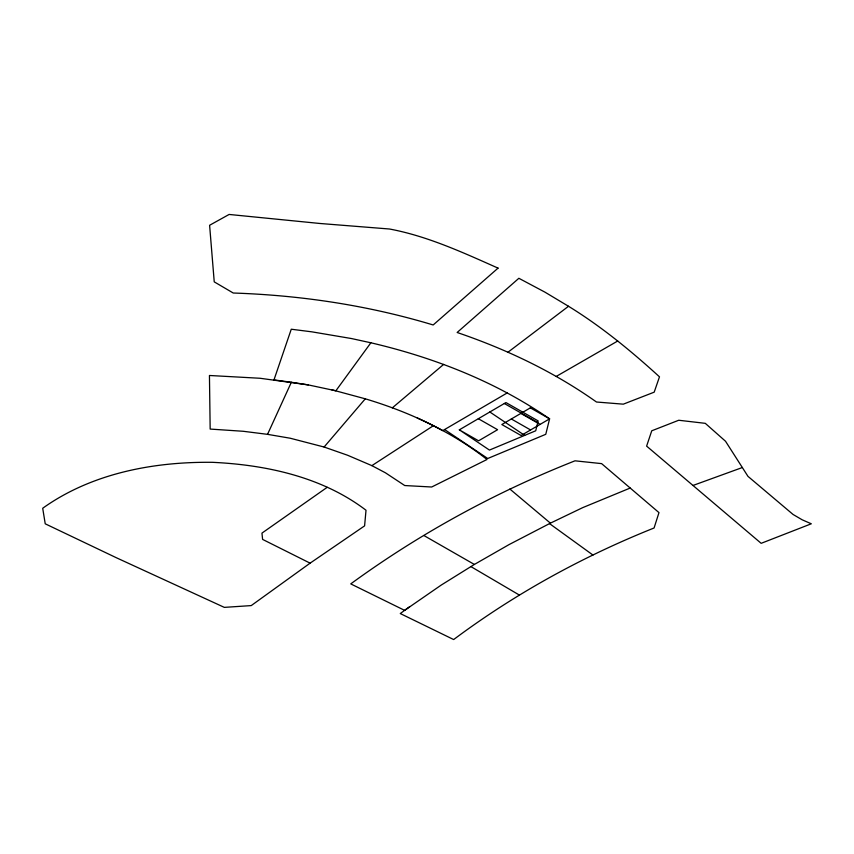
<?xml version="1.0" encoding="UTF-8"?>
<svg xmlns="http://www.w3.org/2000/svg" width="854" height="854" viewBox="0 0 854 854"><rect width="100%" height="100%" fill="white"/><g stroke="black" fill="none" stroke-linecap="round" stroke-linejoin="round"><path stroke-width="1.28" d="M308.262 384.898L260.118 378.269L209.443 375.482L210.169 429.071L243.241 431.281L267.548 434.344L291.353 382.25L308.262 384.898L335.857 390.801L370.871 342.785C434.238 357.591 495.864 381.695 549.602 418.834L545.77 434.302L487.73 458.502L444.614 429.551M267.548 434.344L290.275 438.241L324.104 447.026L365.288 398.818C392.061 406.824 418.225 417.2 442.746 430.629L507.351 392.851M392.349 407.849L443.632 364.412M507.927 352.264L568.508 306.276C601.301 326.431 631.085 350.951 659.48 376.827L654.196 392.167L623.313 404.166L596.487 402.02C553.968 371.864 506.401 349.243 457.136 332.484L518.869 278.287L544.969 292.164L568.508 306.276M409.717 606.671L400.27 613.546L453.655 639.55C515.09 593.647 582.908 556.424 654.079 527.986L658.978 512.613L601.611 463.626L575.009 460.818C495.523 492.214 419.794 533.494 350.748 583.89L404.625 610.364L441.176 585.107L474.365 564.451L509.037 544.606L550.403 523.15L509.881 489.054M310.098 563.16L364.594 525.872L366.014 510.244C322.481 477.023 266.309 464.832 212.507 462.324C153.453 461.608 91.495 473.351 42.7 508.258L45.23 523.812L116.219 557.683L224.335 607.375L251.236 605.593L310.098 563.16L262.605 539.408L261.954 533.109L327.167 487.335M324.104 447.026L347.642 455.267L371.874 465.633L433.416 425.687M459.324 429.84L505.942 402.565L538.148 420.926L535.714 430.79L489.449 450.079L459.324 429.84L478.582 440.813L497.594 429.701L478.325 418.716M556.146 376.475L617.72 341.013M630.199 488.04L582.706 507.639L549.485 523.587L592.964 555.057M693 485.456L742.339 467.533L747.965 476.351L793.078 514.471L802.194 519.808L811.3 523.79L761.16 543.325L646.617 446.119L651.751 430.79L678.727 420.253L705.287 423.338L725.537 441.262L742.339 467.533M291.353 382.25L273.974 379.902L291.267 329.217L311.902 331.843L351.549 338.558L370.871 342.785M331.651 389.734L365.288 398.818M371.874 465.633L385.421 472.796L404.743 485.542L431.686 487.004L486.993 459.495C465.74 442.564 441.924 429.199 417.264 417.948M504.34 403.504L537.753 422.549M520.844 413.421L540.102 424.395M511.332 418.972L530.59 429.957M423.883 535.522L474.365 564.451M470.917 566.608L519.371 595.067M489.844 411.991L524.676 435.391M498.053 268.124L433.181 324.968C368.309 305.38 300.918 295.26 233.249 293.018L214.237 281.863L209.604 225.275L229.118 214.45L319.823 223.47L389.509 229.011C427.416 236.099 462.975 252.528 498.053 268.124M530.345 407.86L501.832 424.534L521.089 435.508L549.602 418.834L530.345 407.86"/></g></svg>
